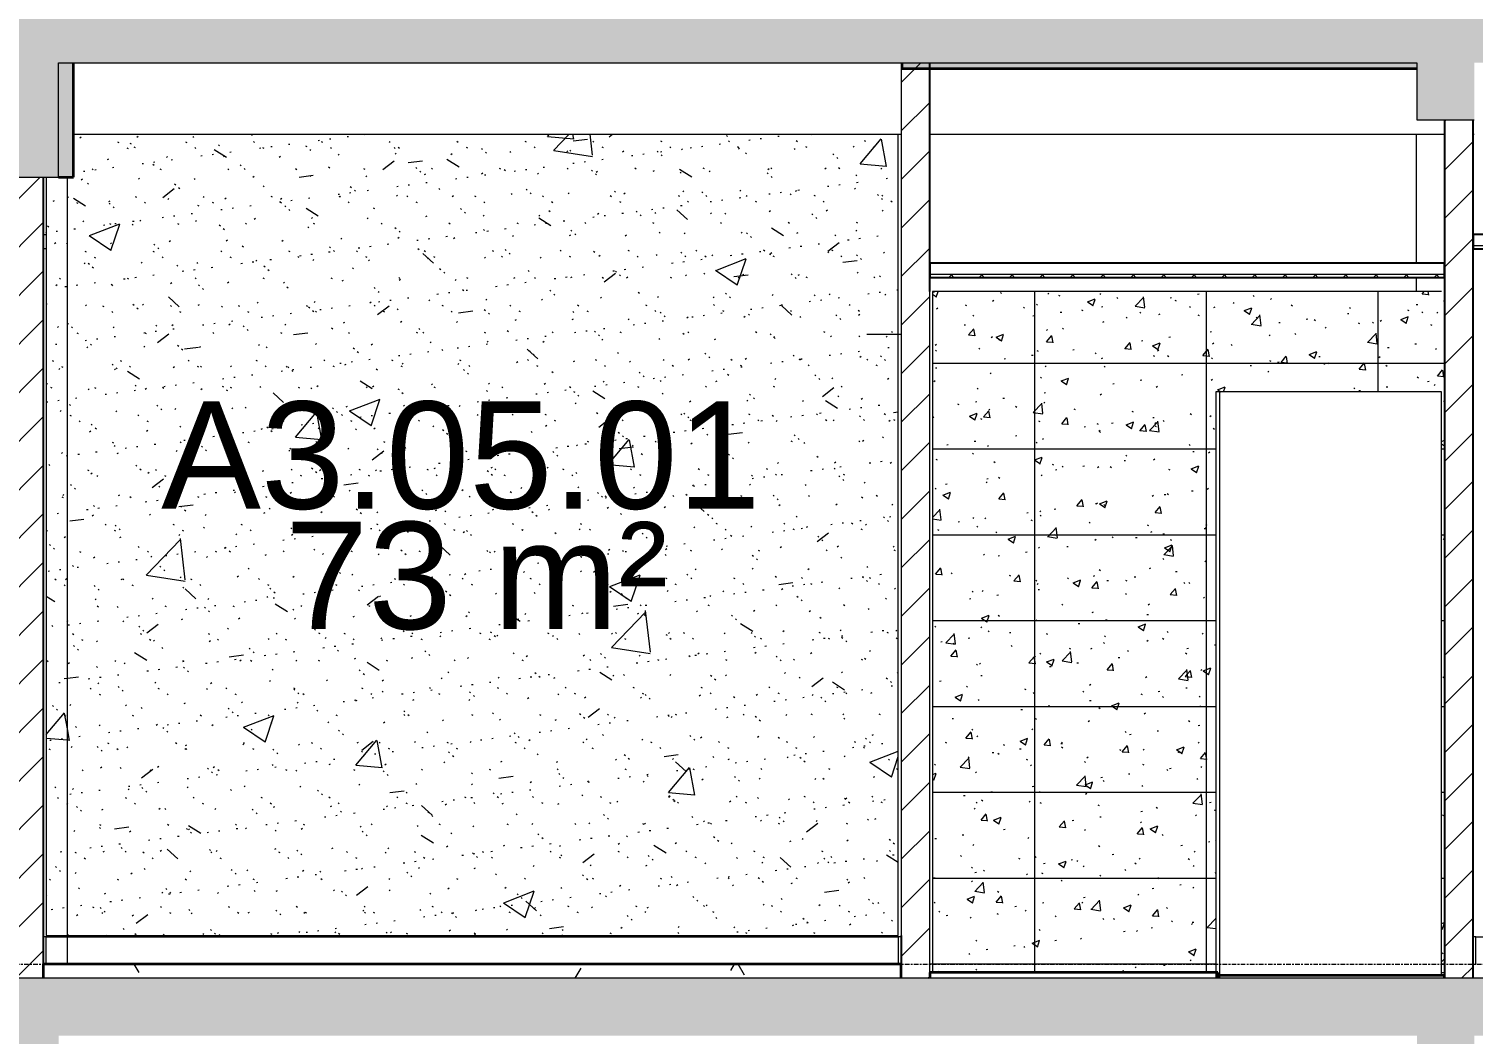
# Model space of a CAD drawing. Header units: millimetres. Extents: x 3451 to 201731, y -8641 to 35300.
# Drawn here: x 138941 to 143991, y 15555 to 19068 of the extents above; entities that cross this region are included whole.
import ezdxf

# ---------------------------------------------------------------- set-up
doc = ezdxf.new("R2010")
doc.units = ezdxf.units.MM
doc.linetypes.add('Centre', pattern=[31.75, 6.35, -4.7625, 15.875, -4.7625])
for name, color, linetype, lineweight in [('0-2', 50, 'Continuous', 5), ('A-AREA-IDEN', 2, 'Continuous', 9), ('A-CLNG', 13, 'Continuous', 9), ('A-CLNG-2', 250, 'Continuous', 25), ('A-CLNG-3', 7, 'Continuous', 9), ('A-CLNG-PATT-2', 9, 'Continuous', 9), ('A-DETL-GENF-1', 7, 'Continuous', 9), ('A-DETL-THIN', 151, 'Continuous', 9), ('A-DOOR', 31, 'Continuous', 9), ('A-DOOR-2', 50, 'Continuous', 18), ('A-FLOR-1', 10, 'Continuous', 35), ('A-FLOR-2', 7, 'Continuous', 9), ('A-FLOR-HRAL', 11, 'Continuous', 9), ('A-FLOR-HRAL-1', 253, 'Continuous', 9), ('A-FLOR-HRAL-2', 53, 'Continuous', 18), ('A-FLOR-LEVL-2', 51, 'Centre', 9), ('A-FLOR-PATT-1', 7, 'Continuous', 9), ('A-FLOR-PATT-4', 67, 'Continuous', 9), ('A-GLAZ-CURT', 52, 'Continuous', 9), ('A-GLAZ-CURT-2', 7, 'Continuous', 9), ('A-GLAZ-CURT-3', 50, 'Continuous', 18), ('A-WALL', 113, 'Continuous', 9), ('A-WALL-1', 113, 'Continuous', 25), ('A-WALL-2', 250, 'Continuous', 25), ('A-WALL-3', 7, 'Continuous', 9), ('A-WALL-PATT-2', 9, 'Continuous', 9), ('A-WALL-PATT-4', 111, 'Continuous', 9), ('I-WALL-1', 7, 'Continuous', 9), ('S-BEAM-1', 12, 'Continuous', 5), ('S-BEAM-2', 10, 'Continuous', 35), ('S-BEAM-3', 7, 'Continuous', 9), ('S-COLS', 52, 'Continuous', 9)]:
    doc.layers.add(name, color=color, linetype=linetype, lineweight=lineweight)
doc.styles.add('Arial_1', font='arial.ttf', dxfattribs={"height": 375})
pattern_1 = [(45, (-51987.05, 14125), (-84.8528, 84.8528), [])]
pattern_2 = [(50, (-51987.05, 14125), (1093.104, -95.634), [114.3, -1257.3]), (355, (-51987, 14125), (-211.46, 1146.34), [91.44, -1005.84]), (100.451, (-51896, 14117), (881.66, 1050.7), [97.14, -1068.54]), (46.184, (-51987, 14429.8), (1626.47, -252.26), [171.45, -1885.95]), (96.636, (-51851.5, 14408.8), (1424.42, 1484.57), [145.7, -1602.8]), (351.184, (-51987, 14429.8), (1424.43, 1484.55), [137.16, -1508.76]), (21, (-51834.65, 14353.6), (909.69, -613.59), [114.3, -1257.3]), (326, (-51834.7, 14353.6), (370.81, 1105.13), [91.44, -1005.84]), (71.451, (-51758.8, 14302.5), (1280.5, 491.53), [97.14, -1068.54]), (37.5, (-51987.05, 14125), (18.531, 507.33), [50.292, -943.356, 50.292, -970.788, -1009.65]), (37.5, (-51987.05, 14125), (18.531, 507.33), [-2014.73, 50.29, -959.36]), (7.5, (-51987.05, 14125), (400.918, 601.084), [50.292, -531.876, 50.292, -920.496, -384.81]), (7.5, (-51987.05, 14125), (400.918, 601.084), [-1552.956, 50.29, -334.52]), (327.5, (-52326.9, 14125), (813.545, -34.374), [50.292, -330.708, 50.292, -1138.428, -1577.34]), (327.5, (-52326.9, 14125), (813.545, -34.374), [-1569.72, 50.29, -1527.05]), (317.5, (-52479.3, 14125), (888.775, 152.56), [50.29, -445.01, 50.29, -739.14, -1120.14]), (317.5, (-52479.3, 14125), (888.775, 152.56), [-1284.73, 50.29, -1069.85])]
pattern_3 = [(37.5, (-51987.05, 14125), (-4.7995, 146.8239), [5.029, -110.795, 5.029, -124.511, -123.825]), (37.5, (-51987.05, 14125), (-4.7995, 146.8239), [-245.364, 5.029, -118.796]), (7.5, (-51987.05, 14125), (134.8574, 215.0472), [5.029, -57.455, 5.029, -99.365, -40.005]), (7.5, (-51987.05, 14125), (134.8574, 215.0472), [-166.878, 5.029, -34.976]), (327.5, (-52080.78, 14125), (237.2978, 0.4316), [5.029, -33.071, 5.029, -132.131, -179.07]), (327.5, (-52080.78, 14125), (237.2978, 0.4316), [-175.26, 5.029, -174.041]), (317.5, (-52080.78, 14125), (229.067, 66.8792), [5.029, -14.021, 5.029, -84.887, -102.87]), (317.5, (-52080.78, 14125), (229.067, 66.8792), [-108.966, 5.029, -97.841])]

# ---------------------------------------------------------------- blocks, each defined once
blk = doc.blocks.new('NCV_TKTC_KET CAU_rvt-2-TKCS_MẶT CẮT D')
at = {"layer": 'A-FLOR-PATT-1'}
h = blk.add_hatch(color=256, dxfattribs=at)
h.paths.add_polyline_path([(-37938.6, 18930), (-35537.4, 18930), (-35537.4, 18950), (-37938.6, 18950)])
h.paths.add_polyline_path([(-66835.3, 18930), (-65032.3, 18930), (-65032.3, 18950), (-66835.3, 18950)])
h.paths.add_polyline_path([(-51939.6, 18930), (-51661.9, 18930), (-51661.9, 18950), (-53357.9, 18950), (-53357.9, 18930), (-52592.7, 18930)])
h.paths.add_polyline_path([(-58634.9, 18930), (-56833.3, 18930), (-56833.3, 18950), (-58634.9, 18950)])
h.paths.add_polyline_path([(-24836.9, 18930), (-24836.9, 18950), (-28836.9, 18950), (-28836.9, 18930), (-25163.7, 18930)])
at = {"layer": 'S-BEAM-1'}
h = blk.add_hatch(color=256, dxfattribs=at)
h.paths.add_polyline_path([(-61531.4, 18550), (-61531.4, 18950), (-61583.2, 18950), (-61583.2, 18550)])
h.paths.add_polyline_path([(-61883.2, 18550), (-61883.2, 18950), (-61931.4, 18950), (-61931.4, 18550)])
at = {"layer": 'A-FLOR-1'}
for p, q in [((-58634.9, 18950), (-58634.9, 18930)), ((-58634.9, 18930), (-56833.3, 18930))]:
    blk.add_line(p, q, dxfattribs=at)
at = {"layer": 'S-BEAM-2'}
for p, q in [((-61531.4, 18550), (-61531.4, 18950)), ((-61583.2, 18550), (-61531.4, 18550))]:
    blk.add_line(p, q, dxfattribs=at)
at = {"layer": 'S-BEAM-3'}
for p, q in [((-61531.4, 18700), (-58636.9, 18700)), ((-58536.9, 18700), (-56736.9, 18700)), ((-56636.9, 18700), (-56633.3, 18700))]:
    blk.add_line(p, q, dxfattribs=at)
blk = doc.blocks.new('DOOR_CW_01 CANH MO-PANEL KINH - DIG_02-800x2200-CỬA NHÔM KÍNH-400864-TKCS_MẶT CẮT D')
at = {"layer": 'A-DOOR-2'}
blk.add_line((-37936.9, 7800), (-38056.9, 7800), dxfattribs=at)
blk = doc.blocks.new('System Panel - Glazed-647900-TKCS_MẶT CẮT D')
at = {"layer": 'A-GLAZ-CURT-2'}
for p, q in [((-56746.9, 7600), (-57187.4, 7600)), ((-56746.9, 5560), (-56746.9, 7600))]:
    blk.add_line(p, q, dxfattribs=at)
blk = doc.blocks.new('System Panel - Glazed-579379-TKCS_MẶT CẮT D')
at = {"layer": 'A-GLAZ-CURT-2'}
blk.add_line((-57186, 7600), (-57522.4, 7600), dxfattribs=at)
at = {"layer": 'A-GLAZ-CURT-3'}
for p, q in [((-57536.6, 7600), (-57536.6, 5550)), ((-57522.4, 7600), (-57536.6, 7600)), ((-57522.4, 5550), (-57522.4, 7600))]:
    blk.add_line(p, q, dxfattribs=at)
blk = doc.blocks.new('Railing - Railing-947109-TKCS_MẶT CẮT D')
at = {"layer": 'A-FLOR-HRAL-1'}
for p, q in [((-61626.9, 22695), (-61551.9, 22695)), ((-61551.9, 22600), (-61551.9, 22695)), ((-61551.9, 22695), (-58646.9, 22695)), ((-58636.9, 22695), (-58646.9, 22695)), ((-58646.9, 22695), (-58646.9, 22600))]:
    blk.add_line(p, q, dxfattribs=at)
at = {"layer": 'A-FLOR-HRAL-2'}
for p, q in [((-61626.9, 22695), (-61636.9, 22695)), ((-61636.9, 22695), (-61636.9, 22600)), ((-61626.9, 22600), (-61626.9, 22695)), ((-61636.9, 22600), (-61626.9, 22600))]:
    blk.add_line(p, q, dxfattribs=at)
blk = doc.blocks.new('Railing - Railing-1002930-TKCS_MẶT CẮT D')
at = {"layer": 'A-FLOR-HRAL-1'}
for p, q in [((-56626.9, 15895), (-54951.9, 15895)), ((-54951.9, 15895), (-54951.9, 15800))]:
    blk.add_line(p, q, dxfattribs=at)
at = {"layer": 'A-FLOR-HRAL-2'}
for p, q in [((-56626.9, 15895), (-56636.9, 15895)), ((-56636.9, 15895), (-56636.9, 15800)), ((-56626.9, 15800), (-56626.9, 15895)), ((-56636.9, 15800), (-56626.9, 15800))]:
    blk.add_line(p, q, dxfattribs=at)
blk = doc.blocks.new('NCV_TKTC_TANG 5_rvt-2-TKCS_MẶT CẮT D')
at = {"layer": 'A-CLNG-PATT-2'}
h = blk.add_hatch(dxfattribs=at)
h.set_pattern_fill('FP_39', color=256, style=0, pattern_type=2)
h.set_pattern_definition([(45, (-51987.05, 14125), (-53.033, 53.033), []), (135, (-51987.05, 14125), (-53.033, -53.033), [])])
h.paths.add_polyline_path([(-57164.2, 18200), (-56736.9, 18200), (-56736.9, 18210), (-58536.9, 18210), (-58536.9, 18200), (-58470.3, 18200)])
at = {"layer": 'A-FLOR-PATT-4'}
h = blk.add_hatch(dxfattribs=at)
h.set_pattern_fill('FP_33', color=256, style=0, pattern_type=2)
h.set_pattern_definition([(0, (-51987.05, 14125), (609.6, 152.4), [50.292, -406.908, 50.292, -406.908, -2438.4]), (0, (-51987.05, 14125), (609.6, 152.4), [-914.4, 50.292, -864.108, 50.292, -406.908, -1066.8]), (0, (-51987.05, 14125), (609.6, 152.4), [-2286, 50.292, -254.508, 50.292, -711.708]), (120, (-51758.45, 14201.2), (-436.7823, 451.729), [50.292, -406.908, 50.292, -2845.308]), (120, (-51758.45, 14201.2), (-436.7823, 451.729), [-507.492, -406.908, 50.292, -864.108, -1524]), (120, (-51758.45, 14201.2), (-436.7823, 451.729), [-1828.8, 50.292, -406.908, 50.292, -1016.508]), (120, (-51758.45, 14201.2), (-436.7823, 451.729), [-2336.292, -254.508, 50.292, -711.708]), (240, (-51682.25, 14506), (-172.8177, -604.129), [50.292, -406.908, 50.292, -406.908, -2438.4]), (240, (-51682.25, 14506), (-172.8177, -604.129), [-914.4, 50.292, -864.108, 50.292, -406.908, -1066.8]), (240, (-51682.25, 14506), (-172.8177, -604.129), [-2286, 50.292, -254.508, 50.292, -711.708])])
h.paths.add_polyline_path([(-61583.2, 15750), (-58636.9, 15750), (-58636.9, 15800), (-61636.9, 15800), (-61636.9, 15750)])
at = {"layer": 'A-WALL-PATT-2'}
h = blk.add_hatch(dxfattribs=at)
h.set_pattern_fill('FP_32', color=256, style=0, pattern_type=2)
h.set_pattern_definition(pattern_1)
h.paths.add_polyline_path([(-58536.9, 15750), (-58536.9, 18950), (-58636.9, 18950), (-58636.9, 15750)])
h = blk.add_hatch(dxfattribs=at)
h.set_pattern_fill('FP_32', color=256, style=0, pattern_type=2)
h.set_pattern_definition(pattern_1)
h.paths.add_polyline_path([(-56636.9, 15750), (-56636.9, 18750), (-56736.9, 18750), (-56736.9, 15750)])
h = blk.add_hatch(dxfattribs=at)
h.set_pattern_fill('FP_35', color=256, style=0, pattern_type=2)
h.set_pattern_definition(pattern_2)
h.paths.add_polyline_path([(-58646.9, 15900), (-58646.9, 18700), (-61531.4, 18700), (-61531.4, 18550), (-61551.9, 18550), (-61551.9, 15900), (-59776.5, 15900)])
h = blk.add_hatch(dxfattribs=at)
h.set_pattern_fill('FP_36', color=256, style=0, pattern_type=2)
h.set_pattern_definition(pattern_3)
h.paths.add_polyline_path([(-58646.9, 15900), (-58646.9, 18700), (-61531.4, 18700), (-61531.4, 18550), (-61551.9, 18550), (-61551.9, 15900), (-59776.5, 15900)])
h = blk.add_hatch(dxfattribs=at)
h.set_pattern_fill('FP_35', color=256, style=0, pattern_type=2)
h.set_pattern_definition(pattern_2)
h.paths.add_polyline_path([(-61626.9, 15900), (-61551.9, 15900), (-61551.9, 18550), (-61626.9, 18550), (-61626.9, 16625.6)])
h = blk.add_hatch(dxfattribs=at)
h.set_pattern_fill('FP_36', color=256, style=0, pattern_type=2)
h.set_pattern_definition(pattern_3)
h.paths.add_polyline_path([(-61626.9, 15900), (-61551.9, 15900), (-61551.9, 18550), (-61626.9, 18550), (-61626.9, 16625.6)])
h = blk.add_hatch(dxfattribs=at)
h.set_pattern_fill('FP_47', color=256, style=0, pattern_type=2)
h.set_pattern_definition([(50, (-51987.05, 14125), (273.276, -23.909), [28.575, -314.325]), (355, (-51987.05, 14125), (-52.865, 286.585), [22.86, -251.46]), (100.451, (-51964.28, 14123), (220.414, 262.6745), [24.285, -267.135]), (46.184, (-51987.05, 14201.2), (406.619, -63.065), [42.862, -471.487]), (96.636, (-51953.17, 14195.94), (356.104, 371.141), [36.428, -400.703]), (351.184, (-51987.05, 14201.2), (356.107, 371.138), [34.29, -377.19]), (21, (-51948.95, 14182.15), (227.421, -153.398), [28.575, -314.325]), (326, (-51948.95, 14182.15), (92.703, 276.282), [22.86, -251.46]), (71.451, (-51930, 14169.37), (320.125, 122.882), [24.285, -267.135]), (37.5, (-51987.05, 14125), (4.6325, 126.8326), [5.029, -243.383, 5.029, -250.241, -252.413]), (37.5, (-51987.05, 14125), (4.6325, 126.8326), [-503.682, 5.029, -247.383]), (7.5, (-51987.05, 14125), (100.2292, 150.2711), [5.029, -140.513, 5.029, -237.668, -96.203]), (7.5, (-51987.05, 14125), (100.2292, 150.2711), [-388.239, 5.029, -91.173]), (327.5, (-52072.01, 14125), (203.3868, -8.5935), [5.029, -90.221, 5.029, -292.151, -394.335]), (327.5, (-52072.01, 14125), (203.3868, -8.5935), [-392.43, 5.029, -389.306]), (317.5, (-52110.11, 14125), (222.1944, 38.14), [5.029, -118.796, 5.029, -192.329, -280.035]), (317.5, (-52110.11, 14125), (222.1944, 38.14), [-321.183, 5.029, -275.006])])
h.paths.add_polyline_path([(-58526.9, 15770), (-57536.6, 15770), (-57536.6, 17800), (-56746.9, 17800), (-56746.9, 15770), (-56736.9, 15770), (-56736.9, 18150), (-58526.9, 18150), (-58526.9, 16625.6)])
h = blk.add_hatch(dxfattribs=at)
h.set_pattern_fill('FP_81', color=256, style=0, pattern_type=2)
h.set_pattern_definition([(0, (-56741.94, 15800), (0, 300), []), (90, (-56741.94, 15800), (-600, 4e-14), [])])
h.paths.add_polyline_path([(-58526.9, 15770), (-57536.6, 15770), (-57536.6, 17800), (-56746.9, 17800), (-56746.9, 15770), (-56736.9, 15770), (-56736.9, 18150), (-58526.9, 18150), (-58526.9, 16625.6)])
at = {"layer": 'A-CLNG-2'}
for p, q in [((-56236.9, 18350), (-56636.9, 18350)), ((-56636.9, 18350), (-56636.9, 18300)), ((-56636.9, 18300), (-56236.9, 18300)), ((-56736.9, 18250), (-58536.9, 18250)), ((-58536.9, 18250), (-58536.9, 18200)), ((-56736.9, 18200), (-56736.9, 18250)), ((-58536.9, 18200), (-56736.9, 18200))]:
    blk.add_line(p, q, dxfattribs=at)
at = {"layer": 'A-CLNG-3'}
for p, q in [((-56236.9, 18310), (-56636.9, 18310)), ((-56736.9, 18210), (-58536.9, 18210))]:
    blk.add_line(p, q, dxfattribs=at)
at = {"layer": 'A-FLOR-1'}
for p, q in [((-58636.9, 15800), (-61636.9, 15800)), ((-61636.9, 15800), (-61636.9, 15750)), ((-58636.9, 15750), (-58636.9, 15800)), ((-57529.5, 15770), (-58536.9, 15770)), ((-58536.9, 15770), (-58536.9, 15750)), ((-57529.5, 15750), (-57529.5, 15770)), ((-56736.9, 15760), (-57529.5, 15760)), ((-57529.5, 15760), (-57529.5, 15750)), ((-56736.9, 15750), (-56736.9, 15760))]:
    blk.add_line(p, q, dxfattribs=at)
at = {"layer": 'A-FLOR-2'}
blk.add_line((-56746.9, 15770), (-56736.9, 15770), dxfattribs=at)
at = {"layer": 'A-WALL-2'}
for p, q in [((-58536.9, 18150), (-58536.9, 18950)), ((-56736.9, 18750), (-56736.9, 15750)), ((-56636.9, 15750), (-56636.9, 18750)), ((-58636.9, 15900), (-58636.9, 15750))]:
    blk.add_line(p, q, dxfattribs=at)
at = {"layer": 'A-WALL-3'}
for p, q in [((-58636.9, 18950), (-58636.9, 15900)), ((-58536.9, 15750), (-58536.9, 18150))]:
    blk.add_line(p, q, dxfattribs=at)
at = {"layer": 'I-WALL-1'}
for p, q in [((-58646.9, 15900), (-58646.9, 18700)), ((-61626.9, 18550), (-61626.9, 15900)), ((-61551.9, 15900), (-61551.9, 18550)), ((-56746.9, 18150), (-58526.9, 18150)), ((-58526.9, 18150), (-58526.9, 15770)), ((-61626.9, 15900), (-61551.9, 15900)), ((-61551.9, 15900), (-58646.9, 15900))]:
    blk.add_line(p, q, dxfattribs=at)
at = {"layer": 'A-DOOR'}
blk.add_blockref('DOOR_CW_01 CANH MO-PANEL KINH - DIG_02-800x2200-CỬA NHÔM KÍNH-400864-TKCS_MẶT CẮT D', (-20700, 10200), dxfattribs=at)
at = {"layer": 'A-FLOR-HRAL'}
for name, p in [('Railing - Railing-947109-TKCS_MẶT CẮT D', (0, -6800)), ('Railing - Railing-1002930-TKCS_MẶT CẮT D', (0, 0))]:
    blk.add_blockref(name, p, dxfattribs=at)
at = {"layer": 'A-GLAZ-CURT'}
for name in ['System Panel - Glazed-579379-TKCS_MẶT CẮT D', 'System Panel - Glazed-647900-TKCS_MẶT CẮT D']:
    blk.add_blockref(name, (0, 10200), dxfattribs=at)

msp = doc.modelspace()

# ---------------------------------------------------------------- hatches: boundary and pattern name
at = {"layer": 'A-DETL-GENF-1'}
h = msp.add_hatch(color=256, dxfattribs=at)
h.paths.add_polyline_path([(160692.2, 18550), (160692.2, 18950), (167092.5, 18950), (167092.5, 18700), (167692.5, 18700), (167692.5, 18950), (171492.9, 18950), (171492.9, 18750), (171692.9, 18750), (171692.9, 18950), (175790.9, 18950), (175790.9, 18550), (176090.9, 18550), (176090.9, 19150), (151265.9, 19150), (151265.9, 18750), (151467.6, 18750), (151467.6, 18950), (154892.5, 18950), (154892.5, 18750), (155092.5, 18750), (155092.5, 18950), (156090.8, 18950), (156090.8, 18550), (156392.5, 18550), (156392.5, 18950), (160390.5, 18950), (160390.5, 18550), (160443.5, 18550)])
h.paths.add_polyline_path([(130894.7, 18550), (130894.7, 18950), (135595.5, 18950), (135595.5, 18750), (135794.6, 18750), (135794.6, 18950), (138744.6, 18950), (138744.6, 18550), (139044.6, 18550), (139044.6, 18950), (143794.6, 18950), (143794.6, 18750), (143994.6, 18750), (143994.6, 18950), (146969.9, 18950), (146969.9, 18550), (147269.9, 18550), (147269.9, 18950), (148965.9, 18950), (148965.9, 18750), (149165.9, 18751.3), (149165.9, 19150), (128994.6, 19150), (128994.6, 18750), (129194.6, 18750), (129194.6, 18950), (130594.7, 18950), (130594.7, 18550)])
h.paths.add_polyline_path([(122694.6, 18550), (122694.6, 19150), (122392.5, 19150), (122392.5, 18550)])
h.paths.add_polyline_path([(128444.5, 18750), (128443, 19150), (126628.8, 19150), (126628.8, 18750), (126828.8, 18750), (126828.8, 18950), (128244.5, 18950), (128244.5, 18750)])
h = msp.add_hatch(color=256, dxfattribs=at)
h.paths.add_polyline_path([(160692.2, 15150), (160692.2, 15550), (167092.5, 15550), (167092.5, 15300), (167692.5, 15300), (167692.5, 15550), (171492.9, 15550), (171492.9, 15350), (171692.9, 15350), (171692.9, 15550), (175790.9, 15550), (175790.9, 15150), (176090.9, 15150), (176090.9, 15750), (151265.9, 15750), (151265.9, 15350), (151467.6, 15350), (151467.6, 15550), (154892.5, 15550), (154892.5, 15350), (155092.5, 15350), (155092.5, 15550), (156090.8, 15550), (156090.8, 15150), (156392.5, 15150), (156392.5, 15550), (160390.5, 15550), (160390.5, 15150), (160443.5, 15150)])
h.paths.add_polyline_path([(122694.6, 15150), (122694.6, 15750), (122392.5, 15750), (122392.5, 15150)])
h.paths.add_polyline_path([(130594.7, 15150), (130894.7, 15150), (130894.7, 15550), (135595.5, 15550), (135595.5, 15350), (135794.6, 15350), (135794.6, 15550), (138744.6, 15550), (138744.6, 15150), (139044.6, 15150), (139044.6, 15550), (143794.6, 15550), (143794.6, 15350), (143994.6, 15350), (143994.6, 15550), (146969.9, 15550), (146969.9, 15150), (147269.9, 15150), (147269.9, 15550), (148965.9, 15550), (148965.9, 15350), (149165.9, 15351.3), (149165.9, 15750), (128994.6, 15750), (128994.6, 15350), (129194.6, 15350), (129194.6, 15550), (130594.7, 15550), (130594.7, 15391.9)])
h.paths.add_polyline_path([(128444.5, 15350), (128443, 15750), (126628.8, 15750), (126628.8, 15350), (126828.8, 15350), (126828.8, 15550), (128244.5, 15550), (128244.5, 15350)])
at = {"layer": 'A-WALL-PATT-4'}
h = msp.add_hatch(dxfattribs=at)
h.set_pattern_fill('FP_32', color=256, style=0, pattern_type=2)
h.set_pattern_definition([(45, (148640.78, 14125), (-84.8528, 84.8528), [])])
h.paths.add_polyline_path([(138892.2, 15750), (138992.5, 15750), (138992.5, 18550), (138792.5, 18550), (138792.5, 15750)])

# ---------------------------------------------------------------- linework, layer by layer
at = {"layer": 'A-CLNG'}
for p, q in [((138992.5, 18350), (139000.9, 18350)), ((139000.9, 18300), (138992.5, 18300))]:
    msp.add_line(p, q, dxfattribs=at)
at = {"layer": 'A-DETL-THIN'}
for p, q in [((139044.6, 18550), (139044.6, 18950)), ((139044.6, 18950), (143794.6, 18950)), ((143794.6, 18950), (143794.6, 18750)), ((143794.6, 18750), (143994.6, 18750)), ((138744.6, 18550), (139044.6, 18550)), ((149165.9, 15750), (128994.6, 15750))]:
    msp.add_line(p, q, dxfattribs=at)
at = {"layer": 'A-FLOR-LEVL-2'}
msp.add_line((106972.4, 15800), (198239.7, 15800), dxfattribs=at)
at = {"layer": 'A-WALL'}
for p, q in [((139040.9, 15900), (139040.9, 15895)), ((142100.9, 15800), (142090.9, 15800))]:
    msp.add_line(p, q, dxfattribs=at)
at = {"layer": 'A-WALL-1'}
msp.add_line((138992.5, 15750), (138992.5, 18550), dxfattribs=at)
at = {"layer": 'S-COLS'}
for p, q in [((143792.5, 18250), (143792.5, 18700)), ((143792.5, 18150), (143792.5, 18200))]:
    msp.add_line(p, q, dxfattribs=at)

# ---------------------------------------------------------------- block references
at = {"layer": '0-2'}
for name in ['NCV_TKTC_KET CAU_rvt-2-TKCS_MẶT CẮT D', 'NCV_TKTC_TANG 5_rvt-2-TKCS_MẶT CẮT D']:
    msp.add_blockref(name, (200627.8, 0), dxfattribs=at)

# ---------------------------------------------------------------- texts
at = {"layer": 'A-AREA-IDEN', "char_height": 375, "line_spacing_factor": 0.936439, "style": 'Arial_1'}
for s, insert, width, attachment_point in [('\\pt7.5,15,22.5,30,37.5,45,52.5,60,67.5,75,82.5,90,97.5,105,112.5,120,127.5,135,142.5,150,157.5,165,172.5,180,187.5,195,202.5,210,217.5,225,232.5,240;A3.05.01', (140451.7, 17385.8), 2094, 8), ('\\pt7.5,15,22.5,30,37.5,45,52.5,60,67.5,75,82.5,90,97.5,105,112.5,120,127.5,135,142.5,150,157.5,165,172.5,180,187.5,195,202.5,210,217.5,225,232.5,240;73 m²', (140506.1, 17155.3), 1359, 5)]:
    msp.add_mtext(s, dxfattribs=dict(at, insert=insert, width=width, attachment_point=attachment_point))

doc.saveas('drawing.dxf')
